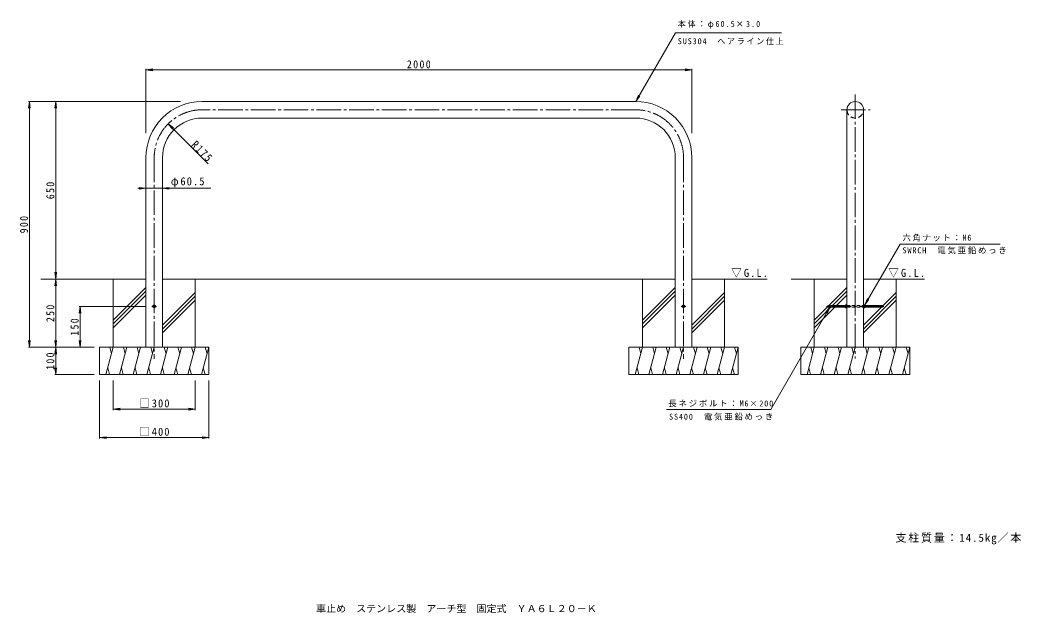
# Model space of a CAD drawing. Units: millimetres at full size, sheet at 1:10. Extents: x -1821 to 1847, y -1349 to 822.
import ezdxf
from ezdxf.enums import TextEntityAlignment as Align

# ---------------------------------------------------------------- set-up
doc = ezdxf.new("R2010")
doc.units = ezdxf.units.MM
doc.header["$LTSCALE"] = 10
for name, pattern in [('CHAIN2', [12, 9, -1, 1, -1]), ('DASHED1', [1.8, 1.2, -0.6]), ('DASHED2', [3, 2, -1])]:
    doc.linetypes.add(name, pattern=pattern)
for name, color, linetype, lineweight in [('C-0', 7, 'CHAIN2', 9), ('C-2', 3, 'Continuous', 9), ('C-4', 7, 'Continuous', 9), ('C-5', 7, 'Continuous', 9), ('C-6', 6, 'Continuous', 5), ('C-E', 6, 'Continuous', 5)]:
    doc.layers.add(name, color=color, linetype=linetype, lineweight=lineweight)
doc.layers.add('F-5_F-5ﾚｲﾔ', color=2, linetype='Continuous')
doc.layers.add('F-F_F-Fﾚｲﾔ', color=2, linetype='Continuous')
doc.styles.add('ＭＳ ゴシック', font='')
doc.styles.get('ＭＳ ゴシック').set_extended_font_data('MS Gothic')

msp = doc.modelspace()

# ---------------------------------------------------------------- linework, layer by layer
at = {"layer": 'C-0'}
for p, q in [((1239.85, 549.74), (1239.85, -417.54)), ((435.63, 493.22), (-1153.87, 493.22)), ((1187.96, 493.22), (1294.99, 493.22)), ((-1328.87, 318.22), (-1328.87, -418.43)), ((610.63, 318.22), (610.63, -418.43))]:
    msp.add_line(p, q, dxfattribs=at)
for centre, start, end in [((-1153.87, 318.22), 89.99976, 180), ((435.63, 318.22), 0, 90.00024)]:
    msp.add_arc(centre, 175, start, end, dxfattribs=at)
at = {"layer": 'C-2'}
for p, q in [((435.63, 523.47), (-1153.87, 523.47)), ((1209.6, 493.22), (1209.6, -103.92)), ((1270.1, 493.22), (1270.1, -103.92)), ((435.63, 462.97), (-1153.87, 462.97)), ((-1359.12, 318.22), (-1359.12, -126.53)), ((-1298.62, 318.22), (-1298.62, -126.53)), ((580.38, 318.22), (580.38, -126.53)), ((640.88, 318.22), (640.88, -126.53)), ((1209.6, -376.53), (1209.6, -103.92)), ((1270.1, -376.53), (1270.1, -103.92)), ((-1359.12, -126.53), (-1359.12, -376.53)), ((-1298.62, -126.53), (-1298.62, -376.53)), ((580.38, -126.53), (580.38, -376.53)), ((640.88, -126.53), (640.88, -376.53)), ((-1328.85, -232.28), (-1333.85, -229.39)), ((-1328.85, -220.78), (-1323.85, -223.66)), ((-1328.85, -232.28), (-1323.85, -229.39)), ((-1323.85, -223.66), (-1323.85, -229.39)), ((610.61, -220.78), (605.61, -223.66)), ((605.61, -223.66), (605.61, -229.39)), ((610.61, -232.28), (605.61, -229.39)), ((610.61, -232.28), (615.61, -229.39)), ((1139.85, -224.07), (1140.39, -223.53)), ((1204.6, -228.98), (1139.85, -228.98)), ((1139.85, -228.98), (1140.39, -229.53)), ((1204.6, -223.53), (1140.39, -223.53)), ((1140.39, -223.53), (1140.39, -229.53)), ((1204.6, -229.53), (1140.39, -229.53)), ((1204.6, -222.22), (1204.6, -230.83)), ((1205.09, -220.78), (1209.6, -220.78)), ((1205.09, -223.66), (1209.6, -223.66)), ((1205.09, -229.39), (1209.6, -229.39)), ((1205.09, -232.28), (1209.6, -232.28)), ((1274.61, -220.78), (1270.1, -220.78)), ((1274.61, -223.66), (1270.1, -223.66)), ((1274.61, -229.39), (1270.1, -229.39)), ((1274.61, -232.28), (1270.1, -232.28)), ((1275.1, -222.22), (1275.1, -230.83)), ((1275.1, -223.53), (1339.31, -223.53)), ((1275.1, -228.98), (1339.85, -228.98)), ((1275.1, -229.53), (1339.31, -229.53)), ((1339.85, -224.07), (1339.31, -223.53)), ((1339.31, -223.53), (1339.31, -229.53)), ((1339.85, -228.98), (1339.31, -229.53))]:
    msp.add_line(p, q, dxfattribs=at)
at = {"layer": 'C-2', "color": 7, "linetype": 'CHAIN2'}
for p, q in [((-1337.87, -226.53), (-1320.2, -226.53)), ((619.63, -226.53), (601.96, -226.53)), ((1134.85, -226.53), (1344.85, -226.53))]:
    msp.add_line(p, q, dxfattribs=at)
at = {"layer": 'C-2', "linetype": 'DASHED1'}
for p, q in [((1209.6, -223.53), (1270.1, -223.53)), ((1209.6, -229.53), (1270.1, -229.53))]:
    msp.add_line(p, q, dxfattribs=at)
at = {"layer": 'C-2'}
for points in [[(-1328.85, -220.78), (-1333.85, -223.66), (-1333.85, -229.39)], [(610.61, -220.78), (615.61, -223.66), (615.61, -229.39)], [(1204.6, -224.07), (1139.85, -224.07), (1139.85, -228.98)], [(1275.1, -224.07), (1339.85, -224.07), (1339.85, -228.98)]]:
    msp.add_lwpolyline(points, dxfattribs=at)
for centre, radius in [((-1328.85, -226.53), 5), ((-1328.85, -226.53), 3), ((610.61, -226.53), 5), ((610.61, -226.53), 3)]:
    msp.add_circle(centre, radius, dxfattribs=at)
for centre, radius, start, end in [((-1153.87, 318.22), 205.25, 89.99977, 180), ((435.63, 318.22), 205.25, 0, 90.00023), ((1239.85, 493.22), 30.25, 0, 180), ((-1153.87, 318.22), 144.75, 89.9998, 180), ((435.63, 318.22), 144.75, 0, 90.0002), ((1206.97, -222.22), 2.37, 142.44278, 217.55722), ((1213.2, -226.53), 8.6, 160.548, 199.452), ((1206.97, -230.83), 2.37, 142.44278, 217.55722), ((1272.73, -222.22), 2.37, 322.44278, 37.55722), ((1266.5, -226.53), 8.6, 340.548, 19.452), ((1272.73, -230.83), 2.37, 322.44278, 37.55722)]:
    msp.add_arc(centre, radius, start, end, dxfattribs=at)
at = {"layer": 'C-2', "linetype": 'DASHED2'}
msp.add_arc((1239.85, 493.22), 30.25, 180.00047, 0.00047, dxfattribs=at)
at = {"layer": 'C-4'}
for p, q in [((-1359.12, 639.73), (-1334.33, 642.99)), ((-1359.12, 642.73), (-1359.12, 408.14)), ((-1359.12, 639.73), (-1334.33, 636.46)), ((-1359.12, 639.73), (640.88, 639.73)), ((640.88, 639.73), (616.1, 642.99)), ((640.88, 639.73), (616.1, 636.46)), ((640.88, 642.73), (640.88, 408.14)), ((-1786.23, 523.47), (-1789.49, 498.69)), ((-1789.23, 523.47), (-1232.17, 523.47)), ((-1786.23, 523.47), (-1782.97, 498.69)), ((-1786.23, 523.47), (-1786.23, -376.53)), ((-1689.73, 523.47), (-1692.99, 498.69)), ((-1689.73, 523.47), (-1686.47, 498.69)), ((-1689.73, 523.47), (-1689.73, -126.53)), ((-1277.57, 442.01), (-1262.35, 422.17)), ((-1121.51, 205.83), (-1389.58, 205.83)), ((-1359.12, 205.83), (-1383.9, 209.09)), ((-1359.12, 205.83), (-1383.9, 202.57)), ((-1359.12, 185.83), (-1359.12, 184.03)), ((-1298.62, 205.83), (-1273.83, 209.09)), ((-1298.62, 205.83), (-1273.83, 202.57)), ((-1298.62, 185.83), (-1298.62, 184.03)), ((-1689.73, -126.53), (-1692.99, -101.74)), ((-1689.73, -126.53), (-1686.47, -101.74)), ((-1689.73, -126.53), (-1692.99, -151.31)), ((-1689.73, -126.53), (-1689.73, -376.53)), ((-1689.73, -126.53), (-1686.47, -151.31)), ((-1600.62, -226.53), (-1603.88, -251.31)), ((-1603.62, -226.53), (-1357.87, -226.53)), ((-1600.62, -376.53), (-1600.62, -226.53)), ((-1600.62, -226.53), (-1597.36, -251.31)), ((-1786.23, -376.53), (-1789.49, -351.74)), ((-1786.23, -376.53), (-1782.97, -351.74)), ((-1689.73, -376.53), (-1692.99, -351.74)), ((-1689.73, -376.53), (-1686.47, -351.74)), ((-1600.62, -376.53), (-1603.88, -351.74)), ((-1600.62, -376.53), (-1597.36, -351.74)), ((-1789.23, -376.53), (-1548.87, -376.53)), ((-1689.73, -376.53), (-1692.99, -401.31)), ((-1689.73, -376.53), (-1689.73, -476.53)), ((-1689.73, -376.53), (-1686.47, -401.31)), ((-1689.73, -476.53), (-1692.99, -451.74)), ((-1692.73, -476.53), (-1548.87, -476.53)), ((-1689.73, -476.53), (-1686.47, -451.74)), ((-1528.87, -710.13), (-1528.87, -498.03)), ((-1478.87, -606.02), (-1478.87, -498.03)), ((-1178.87, -606.02), (-1178.87, -498.03)), ((-1128.87, -710.13), (-1128.87, -498.03)), ((-1478.87, -603.02), (-1454.08, -599.76)), ((-1478.87, -603.02), (-1178.87, -603.02)), ((-1478.87, -603.02), (-1454.08, -606.28)), ((-1178.87, -603.02), (-1203.65, -599.76)), ((-1178.87, -603.02), (-1203.65, -606.28)), ((-1528.87, -707.13), (-1504.08, -703.87)), ((-1528.87, -707.13), (-1128.87, -707.13)), ((-1528.87, -707.13), (-1504.08, -710.39)), ((-1128.87, -707.13), (-1153.65, -703.87)), ((-1128.87, -707.13), (-1153.65, -710.39))]:
    msp.add_line(p, q, dxfattribs=at)
msp.add_lwpolyline([(-1131.13, 295.46), (-1277.57, 442.01), (-1257.74, 426.79)], dxfattribs=at)
at = {"layer": 'C-5'}
for p, q in [((435.63, 523.47), (581.07, 775.39)), ((581.07, 775.39), (969.44, 775.4)), ((435.63, 523.47), (445.2, 546.57)), ((435.63, 523.47), (450.85, 543.31)), ((1274.61, -220.78), (1404.12, 1.39)), ((1404.12, 1.39), (1771.29, 1.39)), ((1274.61, -220.78), (1284.27, -197.72)), ((1274.61, -220.78), (1289.91, -201.01)), ((1146.43, -229.53), (929.96, -604.37)), ((1146.43, -229.53), (1131.21, -249.36)), ((1146.43, -229.53), (1136.86, -252.62)), ((548.08, -604.37), (929.96, -604.37))]:
    msp.add_line(p, q, dxfattribs=at)
at = {"layer": 'C-6'}
for p, q in [((-1359.12, -126.53), (-1744.74, -126.53)), ((-1298.62, -126.53), (580.38, -126.53)), ((640.88, -126.53), (917.3, -126.53))]:
    msp.add_line(p, q, dxfattribs=at)
at = {"layer": 'C-E'}
for p, q in [((-1478.87, -376.53), (-1478.87, -126.53)), ((-1178.87, -376.53), (-1178.87, -126.53)), ((460.63, -376.53), (460.63, -126.53)), ((760.63, -376.53), (760.63, -126.53)), ((1005.63, -126.53), (1209.6, -126.53)), ((1089.85, -376.53), (1089.85, -126.53)), ((1270.1, -126.53), (1493.51, -126.53)), ((1389.85, -376.53), (1389.85, -126.53)), ((-1359.12, -156.97), (-1478.87, -276.72)), ((-1359.12, -171.11), (-1478.87, -290.86)), ((-1178.87, -175.6), (-1298.62, -295.35)), ((580.38, -156.97), (460.63, -276.72)), ((580.38, -171.11), (460.63, -290.86)), ((760.63, -175.6), (640.88, -295.35)), ((1209.6, -156.97), (1089.85, -276.72)), ((1209.6, -171.11), (1089.85, -290.86)), ((1389.85, -175.6), (1270.1, -295.35)), ((-1359.12, -185.25), (-1478.87, -305)), ((-1178.87, -189.74), (-1298.62, -309.49)), ((-1178.87, -203.88), (-1298.62, -323.63)), ((580.38, -185.25), (460.63, -305)), ((760.63, -189.74), (640.88, -309.49)), ((760.63, -203.88), (640.88, -323.63)), ((1209.6, -185.25), (1089.85, -305)), ((1389.85, -189.74), (1270.1, -309.49)), ((1389.85, -203.88), (1270.1, -323.63)), ((-1528.87, -376.53), (-1128.87, -376.53)), ((-1528.87, -476.53), (-1528.87, -376.53)), ((-1478.87, -376.53), (-1505.66, -476.53)), ((-1491.92, -376.53), (-1485.39, -400.88)), ((-1428.87, -376.53), (-1455.66, -476.53)), ((-1441.92, -376.53), (-1435.39, -400.88)), ((-1378.87, -376.53), (-1405.66, -476.53)), ((-1391.92, -376.53), (-1385.39, -400.88)), ((-1328.87, -376.53), (-1355.66, -476.53)), ((-1341.92, -376.53), (-1335.39, -400.88)), ((-1278.87, -376.53), (-1305.66, -476.53)), ((-1291.92, -376.53), (-1285.39, -400.88)), ((-1228.87, -376.53), (-1255.66, -476.53)), ((-1241.92, -376.53), (-1235.39, -400.88)), ((-1178.87, -376.53), (-1205.66, -476.53)), ((-1191.92, -376.53), (-1185.39, -400.88)), ((-1128.87, -376.53), (-1155.66, -476.53)), ((-1141.92, -376.53), (-1135.39, -400.88)), ((-1128.87, -476.53), (-1128.87, -376.53)), ((410.63, -476.53), (410.63, -376.53)), ((810.63, -376.53), (410.63, -376.53)), ((460.63, -376.53), (433.84, -476.53)), ((447.58, -376.53), (454.11, -400.88)), ((510.63, -376.53), (483.84, -476.53)), ((497.58, -376.53), (504.11, -400.88)), ((560.63, -376.53), (533.84, -476.53)), ((547.58, -376.53), (554.11, -400.88)), ((610.63, -376.53), (583.84, -476.53)), ((597.58, -376.53), (604.11, -400.88)), ((660.63, -376.53), (633.84, -476.53)), ((647.58, -376.53), (654.11, -400.88)), ((710.63, -376.53), (683.84, -476.53)), ((697.58, -376.53), (704.11, -400.88)), ((760.63, -376.53), (733.84, -476.53)), ((747.58, -376.53), (754.11, -400.88)), ((810.63, -376.53), (783.84, -476.53)), ((797.58, -376.53), (804.11, -400.88)), ((810.63, -476.53), (810.63, -376.53)), ((1039.85, -476.53), (1039.85, -376.53)), ((1039.85, -376.53), (1439.85, -376.53)), ((1089.85, -376.53), (1063.06, -476.53)), ((1076.8, -376.53), (1083.33, -400.88)), ((1139.85, -376.53), (1113.06, -476.53)), ((1126.8, -376.53), (1133.33, -400.88)), ((1163.06, -476.53), (1189.85, -376.53)), ((1183.33, -400.88), (1176.8, -376.53)), ((1213.06, -476.53), (1239.85, -376.53)), ((1233.33, -400.88), (1226.8, -376.53)), ((1263.06, -476.53), (1289.85, -376.53)), ((1283.33, -400.88), (1276.8, -376.53)), ((1339.85, -376.53), (1313.06, -476.53)), ((1326.8, -376.53), (1333.33, -400.88)), ((1389.85, -376.53), (1363.06, -476.53)), ((1376.8, -376.53), (1383.33, -400.88)), ((1439.85, -376.53), (1413.06, -476.53)), ((1426.8, -376.53), (1433.33, -400.88)), ((1439.85, -476.53), (1439.85, -376.53)), ((-1528.87, -476.53), (-1128.87, -476.53)), ((-1492.61, -476.53), (-1499.14, -452.18)), ((-1442.61, -476.53), (-1449.14, -452.18)), ((-1392.61, -476.53), (-1399.14, -452.18)), ((-1342.61, -476.53), (-1349.14, -452.18)), ((-1292.61, -476.53), (-1299.14, -452.18)), ((-1242.61, -476.53), (-1249.14, -452.18)), ((-1192.61, -476.53), (-1199.14, -452.18)), ((-1142.61, -476.53), (-1149.14, -452.18)), ((810.63, -476.53), (410.63, -476.53)), ((446.89, -476.53), (440.36, -452.18)), ((496.89, -476.53), (490.36, -452.18)), ((546.89, -476.53), (540.36, -452.18)), ((596.89, -476.53), (590.36, -452.18)), ((646.89, -476.53), (640.36, -452.18)), ((696.89, -476.53), (690.36, -452.18)), ((746.89, -476.53), (740.36, -452.18)), ((796.89, -476.53), (790.36, -452.18)), ((1039.85, -476.53), (1439.85, -476.53)), ((1076.11, -476.53), (1069.58, -452.18)), ((1126.11, -476.53), (1119.58, -452.18)), ((1176.11, -476.53), (1169.58, -452.18)), ((1226.11, -476.53), (1219.58, -452.18)), ((1276.11, -476.53), (1269.58, -452.18)), ((1326.11, -476.53), (1319.58, -452.18)), ((1376.11, -476.53), (1369.58, -452.18)), ((1426.11, -476.53), (1419.58, -452.18))]:
    msp.add_line(p, q, dxfattribs=at)

# ---------------------------------------------------------------- texts
at = {"layer": 'C-4', "color": 2, "char_height": 29.33, "attachment_point": 7, "style": 'ＭＳ ゴシック'}
for s, insert in [('\\T1.28;\\W0.9;2000', (-402.87, 644.73)), ('\\T1.22;\\W0.95;φ60.5', (-1268.16, 208.83)), ('\\T1.21;\\W0.95;□300', (-1383.87, -597.02)), ('\\T1.21;\\W0.95;□400', (-1383.87, -701.13))]:
    msp.add_mtext(s, dxfattribs=dict(at, insert=insert))
for s, insert, rotation in [('\\T1.28;\\W0.9;R175', (-1195.8, 362.25), 315), ('\\T1.27;\\W0.9;650', (-1694.73, 165.97), 90), ('\\T1.27;\\W0.9;900', (-1791.23, 40.97), 90), ('\\T1.27;\\W0.9;250', (-1694.73, -284.03), 90), ('\\T1.27;\\W0.9;150', (-1605.62, -334.03), 90), ('\\T1.27;\\W0.9;100', (-1694.73, -459.03), 90)]:
    msp.add_mtext(s, dxfattribs=dict(at, insert=insert, rotation=rotation))
at = {"layer": 'C-5', "char_height": 21.99, "attachment_point": 7, "style": 'ＭＳ ゴシック'}
for s, insert in [('\\T1.25;\\W0.95;本体：φ60.5×3.0', (589.44, 790.79)), ('\\T1.22;\\W0.95;SUS304\u3000ヘアライン仕上', (589.44, 731.05)), ('\\T1.19;六角ナット：M6', (1412.91, 11.26)), ('\\T1.21;SWRCH\u3000電気亜鉛めっき', (1412.91, -35.07)), ('\\T1.21;長ネジボルト：M6×200', (555.1, -595.62)), ('\\T1.21;SS400\u3000電気亜鉛めっき', (557.6, -644.22))]:
    msp.add_mtext(s, dxfattribs=dict(at, insert=insert))
at = {"layer": 'C-5', "color": 2, "char_height": 29.33, "attachment_point": 7, "style": 'ＭＳ ゴシック'}
for insert in [(785.31, -121.3), (1361.01, -121.3)]:
    msp.add_mtext('\\T1.22;\\W0.95;▽G.L.', dxfattribs=dict(at, insert=insert))
at = {"layer": 'F-5_F-5ﾚｲﾔ', "insert": (1387.34, -1098.11), "char_height": 29.33, "attachment_point": 7, "style": 'ＭＳ ゴシック'}
msp.add_mtext('\\T1.17;支柱質量：14.5kg／本', dxfattribs=at)
at = {"layer": 'F-F_F-Fﾚｲﾔ', "style": 'ＭＳ ゴシック', "width": 1.05}
msp.add_text('車止め\u3000ステンレス製\u3000アーチ型\u3000固定式\u3000ＹＡ６Ｌ２０－Ｋ', height=25.66, dxfattribs=at).set_placement((-736.12, -1353.94), align=Align.BOTTOM_LEFT)

doc.saveas('drawing.dxf')
